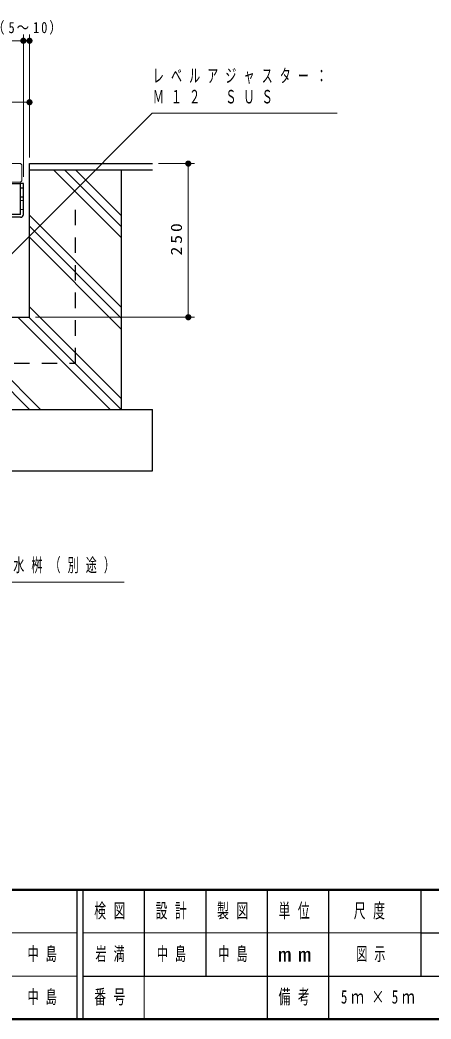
# Model space of a CAD drawing. Units: millimetres on the paper, scale 1:10. Extents: x -385 to 0, y -594 to 267.
# Drawn here: x -252.7 to -185.8, y -297 to -134.4 of the extents above; entities that cross this region are included whole.
import ezdxf

# ---------------------------------------------------------------- set-up
doc = ezdxf.new("R2010")
doc.units = ezdxf.units.MM
doc.linetypes.add('USER1', pattern=[4.5, 2.5, -2])
doc.layers.add('1_10', color=7, linetype='Continuous', lineweight=25)
doc.layers.add('LY_3', color=7, linetype='Continuous', lineweight=13)
doc.layers.add('LY_4', color=7, linetype='Continuous')
doc.styles.add('ＭＳ ゴシック', font='')
doc.styles.get('ＭＳ ゴシック').set_extended_font_data('MS Gothic')

# ---------------------------------------------------------------- blocks, each defined once
blk = doc.blocks.new('filled_dot')
at = {"color": 0, "linetype": 'Continuous', "lineweight": -2, "const_width": 1.25}
blk.add_lwpolyline([(-0.625, 0, 1), (0.625, 0, 1)], format="xyb", close=True, dxfattribs=at)

msp = doc.modelspace()

# ---------------------------------------------------------------- linework, layer by layer
at = {"layer": '1_10', "lineweight": 13}
for p, q in [((-352.187, -137.784), (-252.187, -137.784)), ((-252.187, -159.954), (-252.187, -136.784)), ((-252.187, -137.784), (-251.187, -137.784)), ((-251.187, -156.784), (-251.187, -136.784)), ((-258.437, -147.784), (-251.187, -147.784)), ((-236.187, -169.862), (-247.265, -158.784)), ((-236.187, -168.066), (-245.469, -158.784)), ((-236.187, -166.27), (-243.673, -158.784)), ((-230.187, -157.784), (-224.337, -157.784)), ((-225.337, -157.784), (-225.337, -182.784)), ((-236.187, -181.176), (-251.187, -166.176)), ((-236.187, -182.972), (-251.187, -167.972)), ((-236.187, -184.768), (-251.187, -169.768)), ((-236.187, -196.081), (-251.187, -181.081)), ((-251.186, -197.784), (-266.186, -182.784)), ((-249.39, -197.784), (-264.39, -182.784)), ((-238.077, -197.784), (-253.077, -182.784)), ((-236.281, -197.784), (-251.281, -182.784)), ((-250.187, -182.784), (-224.337, -182.784))]:
    msp.add_line(p, q, dxfattribs=at)
at = {"layer": '1_10', "color": 40, "lineweight": 13}
for p, q in [((-256.837, -157.784), (-252.637, -157.784)), ((-252.637, -157.784), (-252.437, -157.984)), ((-252.437, -157.984), (-252.437, -160.584)), ((-252.637, -160.784), (-257.037, -160.784)), ((-252.637, -160.784), (-252.437, -160.584))]:
    msp.add_line(p, q, dxfattribs=at)
at = {"layer": '1_10'}
for p, q in [((-251.187, -182.784), (-251.187, -157.784)), ((-251.187, -157.784), (-231.187, -157.784)), ((-251.187, -158.784), (-231.187, -158.784)), ((-236.187, -197.784), (-236.187, -158.784)), ((-252.637, -166.064), (-252.637, -161.014)), ((-252.187, -161.014), (-252.637, -161.014)), ((-252.187, -161.764), (-252.637, -161.764)), ((-252.187, -166.064), (-252.187, -161.014)), ((-252.187, -163.264), (-252.637, -163.264)), ((-252.637, -166.064), (-263.187, -166.064)), ((-252.637, -166.514), (-263.187, -166.514)), ((-371.007, -182.784), (-251.187, -182.784)), ((-271.187, -197.784), (-231.187, -197.784)), ((-231.187, -207.784), (-231.187, -197.784)), ((-271.187, -207.784), (-231.187, -207.784))]:
    msp.add_line(p, q, dxfattribs=at)
at = {"layer": '1_10', "color": 60}
msp.add_line((-351.737, -161.014), (-252.637, -161.014), dxfattribs=at)
at = {"layer": '1_10', "linetype": 'USER1', "lineweight": 13}
for p, q in [((-252.187, -163.764), (-252.637, -163.764)), ((-252.187, -165.264), (-252.637, -165.264))]:
    msp.add_line(p, q, dxfattribs=at)
at = {"layer": '1_10', "linetype": 'USER1'}
for p, q in [((-243.687, -190.284), (-243.687, -164.784)), ((-267.187, -190.284), (-243.687, -190.284))]:
    msp.add_line(p, q, dxfattribs=at)
at = {"layer": '1_10', "lineweight": 13}
for points in [[(-262.698, -181.064), (-231.201, -149.554), (-201.115, -149.554)], [(-272.563, -210.805), (-257.213, -225.9), (-235.786, -225.9)]]:
    msp.add_lwpolyline(points, dxfattribs=at)
at = {"layer": '1_10'}
msp.add_arc((-252.637, -166.064), 0.45, 270, 0, dxfattribs=at)
at = {"layer": 'LY_3', "lineweight": 50}
for p, q in [((-385, -276), (0, -276)), ((-385, -297), (0, -297))]:
    msp.add_line(p, q, dxfattribs=at)
at = {"layer": 'LY_3', "color": 211, "lineweight": 25}
for p, q in [((-243.5, -276), (-243.5, -297)), ((-242.5, -276), (-242.5, -297)), ((-232.5, -276), (-232.5, -290)), ((-222.5, -276), (-222.5, -290)), ((-212.5, -276), (-212.5, -297)), ((-202.5, -276), (-202.5, -290)), ((-187.5, -276), (-187.5, -290)), ((-187.5, -283), (-70, -283)), ((-242.5, -290), (0, -290))]:
    msp.add_line(p, q, dxfattribs=at)
at = {"layer": 'LY_3'}
for p, q in [((-385, -283), (-243.5, -283)), ((-242.5, -283), (-187.5, -283)), ((-385, -290), (-243.5, -290)), ((-232.5, -290), (-232.5, -297))]:
    msp.add_line(p, q, dxfattribs=at)
at = {"layer": 'LY_3', "lineweight": 25}
msp.add_line((-202.5, -290), (-202.5, -297), dxfattribs=at)

# ---------------------------------------------------------------- block references
at = {"layer": '1_10', "lineweight": 13, "xscale": 0.4, "yscale": 0.4}
msp.add_blockref('filled_dot', (-252.187, -137.784), dxfattribs=at)
for p, rotation in [((-252.187, -137.784), 180), ((-251.187, -137.784), 180), ((-251.187, -147.784), 180), ((-225.337, -157.784), 270), ((-225.337, -182.784), 90)]:
    msp.add_blockref('filled_dot', p, dxfattribs=dict(at, rotation=rotation))

# ---------------------------------------------------------------- texts
at = {"layer": '1_10', "style": 'ＭＳ ゴシック'}
for s, insert, char_height, attachment_point in [('\\T1.33;\\W0.8;（5～10）', (-251.277, -136.784), 1.833, 8), ('\\T1.64;\\W0.6;レベルアジャスター：', (-231.115, -143.604), 2.199, 4), ('\\T1.64;\\W0.6;Ｍ１２\u3000ＳＵＳ', (-231.115, -146.904), 2.199, 4), ('\\T1.64;\\W0.6;排水桝（別途）', (-256.786, -223.25), 2.199, 4)]:
    msp.add_mtext(s, dxfattribs=dict(at, insert=insert, char_height=char_height, attachment_point=attachment_point))
at = {"layer": '1_10', "insert": (-226.337, -169.869), "char_height": 1.833, "attachment_point": 8, "rotation": 90, "style": 'ＭＳ ゴシック'}
msp.add_mtext('\\T1.33;\\W1.15;250', dxfattribs=at)
at = {"layer": 'LY_3', "color": 4, "char_height": 2.346, "attachment_point": 5, "style": 'ＭＳ ゴシック'}
for s, insert in [('\\T1.64;\\W0.6;検図', (-237.5, -279.5)), ('\\T1.64;\\W0.6;設計', (-227.5, -279.5)), ('\\T1.64;\\W0.6;製図', (-217.5, -279.5)), ('\\T1.64;\\W0.6;単位', (-207.5, -279.5)), ('\\T1.64;\\W0.6;尺度', (-195.25, -279.5)), ('\\T1.5;\\W1.35;mm', (-207.5, -286.5)), ('\\T1.64;\\W0.6;番号', (-237.5, -293.5)), ('\\T1.64;\\W0.6;備考', (-207.5, -293.5))]:
    msp.add_mtext(s, dxfattribs=dict(at, insert=insert))
at = {"layer": 'LY_4', "char_height": 2.199, "style": 'ＭＳ ゴシック'}
for s, insert, attachment_point in [('\\T1.64;\\W0.6;中島', (-251.5, -286.5), 4), ('\\T1.64;\\W0.6;岩満', (-237.5, -286.5), 5), ('\\T1.64;\\W0.6;中島', (-227.5, -286.5), 5), ('\\T1.64;\\W0.6;中島', (-217.5, -286.5), 5), ('\\T1.64;\\W0.6;図示', (-198, -286.5), 4), ('\\T1.64;\\W0.6;中島', (-251.5, -293.5), 4), ('\\T1.58;\\W0.7;5ｍ×5ｍ\u3000ピット型', (-200.5, -293.5), 4)]:
    msp.add_mtext(s, dxfattribs=dict(at, insert=insert, attachment_point=attachment_point))

doc.saveas('drawing.dxf')
